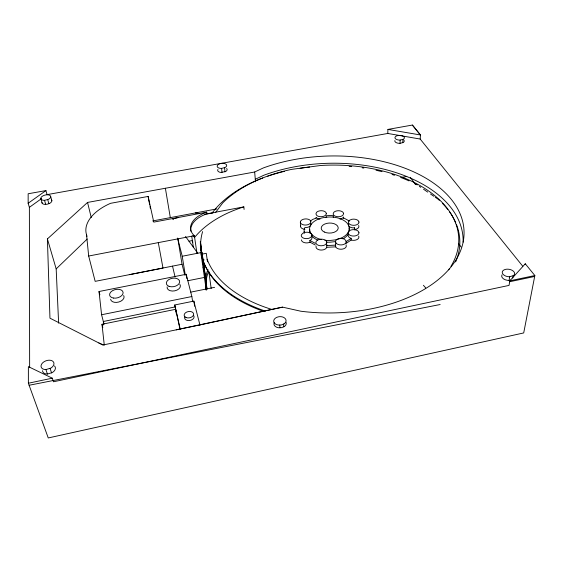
<?xml version="1.0" encoding="UTF-8"?>
<svg xmlns="http://www.w3.org/2000/svg" width="563" height="563" viewBox="0 0 563 563"><rect width="100%" height="100%" fill="white"/><g stroke="black" fill="none" stroke-linecap="round" stroke-linejoin="round"><path stroke-width="0.84" d="M29.642 367.569L29.375 207.339L28.15 203.257L28.157 193.763L45.927 190.59L47.06 194.629L387.773 133.452L420.181 139.047L522.788 266.285M28.375 383.227L28.375 366.633L52.296 378.181L53.492 381.77L509.043 285.406L509.825 280.81L525.279 263.773L534.85 275.539L523.703 332.937L48.249 437.951L28.375 383.227L52.296 378.181M345.745 243.652L351.15 240.021L351.087 238.29A5.398 3.216 0.2 0 1 348.237 234.757M348.574 225.742A5.299 3.104 0 0 0 353.93 227.874L354.5 227.811L354.486 229.514L355.274 229.422A5.292 3.111 0.1 0 0 358.786 227.086L358.877 226.277A5.292 3.111 0.1 0 0 358.61 225.481M207.972 269.374C205.404 275.933 204.791 283.027 206.114 289.938M387.773 133.452L387.928 129.42L412.376 125.049L420.462 134.972L420.181 139.047M394.881 140.56A4.708 2.351 0.8 0 0 398.78 143.305L400.011 143.333L400.138 140.074L403.361 139.244A4.722 2.343 0.8 0 0 402.644 135.943L401.595 135.613A4.722 2.343 0.8 0 0 397.999 135.528L396.922 135.81A4.722 2.343 0.8 0 0 395.092 138.238A4.722 2.343 0.8 0 0 398.935 140.046L400.173 140.074M402.742 142.713L402.911 139.455M343.493 218.416L343.585 217.754A5.194 3.012 -0.8 0 0 343.339 216.987M316.139 246.066A5.426 3.308 -1.4 0 0 320.157 250A5.426 3.308 -1.4 0 0 326.695 247.431L326.8 244.856A5.433 3.301 -1.4 0 0 326.568 244.011M501.985 274.864A6.221 3.723 8.7 0 0 507.488 280.332L509.1 280.416L509.67 276.75L513.653 275.504A6.242 3.716 8.6 0 0 511.816 270.149L510.367 269.586A6.242 3.716 8.6 0 0 505.658 269.353L504.328 269.768A6.242 3.716 8.6 0 0 502.604 273.632A6.242 3.716 8.6 0 0 508.1 276.672L509.719 276.757M512.745 278.023L513.125 275.828M525.117 264.631L525.279 263.773M316.026 218.092L316.174 217.311M304.182 231.337L304.28 233.026M336.005 242.836L335.471 244.37L335.731 246.939A5.447 3.308 -0.4 0 0 341.185 249.226A5.447 3.308 -0.4 0 0 346.252 246.594L346.104 244.884M348.807 223.497L348.427 224.137A5.299 3.104 0 0 0 348.321 224.947M215.552 212.532L222.638 203.011A127.337 76.251 -1 0 1 291.845 169.336L320.6 165.494A127.337 76.251 -1 0 1 450.914 266.383M58.622 323.162L56.173 268.896L87.202 239.036M282.563 307.138L200.344 324.844L102.895 345.02L49.959 318.172L47.398 238.923L87.547 202.434L254.673 171.996L263.287 167.957A132.657 78.489 -1.1 0 1 462.512 220.858A132.657 78.489 -1.1 0 1 300.755 311.212L282.563 307.138L176.212 329.841M351.164 238.311L345.745 241.935M29.375 207.339L41.402 198.697M28.15 203.257L45.927 190.59M310.347 221.041L312.704 219.429L316.737 217.888A5.18 2.998 -1.7 0 0 319.953 219.183M315.322 245.039L309.96 242.167L309.903 240.464L311.416 239.423L312.085 237.783A5.356 3.216 -2.3 0 0 311.874 236.96M309.96 242.167L309.544 242.379A5.341 3.223 -2.3 0 1 304.182 242.562A5.341 3.223 -2.3 0 1 301.458 239.852M255.278 179.287L263.836 175.234A131.643 78.89 -1 0 1 397.506 173.108A131.643 78.89 -1 0 1 463.117 242.16M178.633 217.438L172.785 218.923L172.693 218.557M335.689 245.13L326.688 245.574M335.71 246.847L326.716 247.291M509.67 281.732L534.674 276.461M509.825 280.81L534.85 275.539M180.054 329.439L174.769 304.97L193.841 301.106L199.978 325.147M175.698 306.807L103.332 321.501L103.719 324.964M104.282 345.133L101.994 324.281L175.543 309.319M190.836 292.12L214.63 287.334M103.979 323.978L101.586 314.752L191.849 296.539L192.659 301.62M187.915 280.719L205.256 277.27M203.025 267.657L203.862 267.495M101.586 314.752L99.018 291.514L186.198 274.28L191.849 296.539M184.791 275.166L182.046 264.244L129.279 274.674M196.987 253.477L194.362 235.714L158.294 242.618L162.988 268.072L95.168 281.352L88.672 256.024L86.547 234.715A47.222 26.531 -10.7 0 1 110.58 203.313L148.118 196.445L153.776 222.104L206.734 212.167L206.952 213.82A26.89 15.694 -6.9 0 0 192.152 224.51L191.216 226.755A26.89 15.694 -6.9 0 0 190.948 231.266M29.114 385.261L440.16 304.527M177.591 238.043L182.229 256.249L201.716 252.456L200.435 247.27L200.344 241.386L201.441 249.092M188.985 241.231L192.384 240.577L192.849 242.245M88.672 256.024L158.294 242.618M152.672 220.935L216.769 208.922M204.369 214.306L243.842 206.888L244.089 209.436M207.17 213.975L213.201 212.835M400.736 177.591L406.753 176.458M45.941 369.567L50.874 368.082A6.707 4.356 -19.6 0 0 53.042 361.46L51.986 360.756A6.707 4.356 -19.6 0 0 47.391 360.404L45.73 360.904A6.707 4.356 -19.6 0 0 41.064 365.633A6.707 4.356 -19.6 0 0 44.357 369.441L45.941 369.567L47.398 374.036L52.352 372.558A6.672 4.363 -19.8 0 0 54.498 365.929M509.1 280.416L510.634 280.24M335.365 241.604L330.157 242.189A19.839 11.76 -1.1 0 1 326.631 242.125M217.93 169.442A4.757 2.512 -6.1 0 0 220.851 172.433L225.524 171.588A4.757 2.512 -6.1 0 0 226.65 168.485M44.554 200.337L48.319 199.393A5.06 2.583 -13.2 0 0 50.001 195.481L49.192 195.079A5.06 2.583 -13.2 0 0 45.68 194.946L44.4 195.27A5.06 2.583 -13.2 0 0 40.832 198.113A5.06 2.583 -13.2 0 0 43.344 200.287L44.554 200.337L45.673 204.411M400.011 143.333L403.192 142.502A4.708 2.351 0.8 0 0 403.91 140.187M221.604 168.393L225.073 167.514A4.778 2.505 -6.1 0 0 225.524 163.932L224.595 163.573A4.778 2.505 -6.1 0 0 221.041 163.467L219.873 163.763A4.778 2.505 -6.1 0 0 217.198 166.381A4.778 2.505 -6.1 0 0 220.386 168.358L221.604 168.393L222.033 172.468M304.914 229.247L304.47 229.225A5.222 3.075 -2.4 0 1 300.712 225.573M47.447 374.043L45.87 373.916A6.672 4.363 -19.8 0 1 42.549 370.679M195.305 212.948L199.45 213.532M387.928 129.42L420.462 134.972M351.15 240.021L352.41 240.288A5.384 3.216 0.2 0 0 358.786 237.776L358.877 236.939A5.384 3.216 0.2 0 0 358.603 236.115M98.828 342.958L103.318 344.929M315.266 243.329L309.903 240.464M419.344 186.36L420.744 187.317M423.545 189.231L427.739 192.103M430.47 193.975L433.883 196.311M435.248 197.247L437.979 199.112A129.638 77.919 -1.1 0 1 439.33 200.337M349.44 221.083L343.022 217.592A5.201 3.012 -0.8 0 1 339.961 219.127M423.418 285.286L425.727 287.939M412.376 125.049L420.455 135.043M172.834 218.528L173.207 219.676M185.494 236.446L197.782 253.223M410.364 177.394L415.543 184.502M458.493 243.448L461.083 247.002M50.093 368.469L51.578 372.945M47.398 238.923L56.173 268.896M201.146 254.532L202.638 259.677L206.86 289.227M40.796 198.45L42.155 203.173M47.728 199.633L48.875 203.707M50.719 196.663L51.845 200.731M101.994 324.281L102.825 327.448M99.018 291.514L99.862 294.815M86.547 234.715L86.962 236.383M87.547 202.434L91.241 217.529M206.614 289.34L206.009 282.45L206.776 277.095A68.876 44.174 -4.1 0 1 208.521 271.845M172.524 266.109L175.072 276.954M174.769 304.97L180.216 329.235M148.118 196.445L149.695 204.89M150.004 206.579L150.321 208.268M175.698 310.171L176.31 313.591M354.5 227.811L354.88 229.957M165.381 188.26L170.322 217.628M177.873 238.874L182.046 264.244M186.198 274.28L186.895 278.608M182.229 256.249L185.29 275.061M193.841 301.106L194.657 306.265M191.737 236.249L193.405 247.586M207.487 261.823L206.269 253.308L201.955 254.152L200.681 248.959L200.583 243.061L202.638 259.677A131.643 78.89 -1 0 0 265.349 311.093M200.864 252.625L206.248 290.058M201.976 252.344L202.216 254.04M202.462 255.736L206.037 280.853M202.3 255.116L206.1 281.796M201.716 252.456L206.924 288.967M208.796 271.289L211.174 288.495M205.601 277.77L206.973 288.777M224.553 167.732L225.003 171.806M304.358 232.906L304.069 229.76L304.843 227.551L305.765 227.593A5.236 3.075 -2.4 0 0 310.776 225.123L310.931 224.32A5.236 3.075 -2.4 0 0 310.727 223.532M254.673 171.996L255.489 181.835M279.769 325.125L279.959 327.842M283.59 324.112L283.766 326.836M300.361 222.146L300.543 226.375M51.648 200.083A5.039 2.597 -13.3 0 1 49.467 203.468L47.003 204.27L44.505 204.362A5.039 2.597 -13.3 0 1 41.965 202.518M286.053 322.332A6.172 4.23 -3.8 0 1 284.414 326.477L281.62 327.659L278.411 327.743A6.172 4.23 -3.8 0 1 274.167 322.641M457.395 257.27A129.638 77.919 -1.1 0 1 455.636 261.922M264.476 311.663A129.638 77.919 -1.1 0 1 202.603 231.59M212.195 212.913A129.638 77.919 -1.1 0 1 262.787 177.971M267.714 176.198A129.638 77.919 -1.1 0 1 284.449 171.356M300.1 168.281A129.638 77.919 -1.1 0 1 309.65 167.021M349.102 166.395A129.638 77.919 -1.1 0 1 351.734 166.613M362.129 167.809A129.638 77.919 -1.1 0 1 363.832 168.055M376.035 170.272A129.638 77.919 -1.1 0 1 382.045 171.666M392.01 174.474A129.638 77.919 -1.1 0 1 394.501 175.276M401.074 177.612A129.638 77.919 -1.1 0 1 409.02 180.899M414.333 183.418A129.638 77.919 -1.1 0 1 417.246 184.924M442.56 203.496A129.638 77.919 -1.1 0 1 447.796 209.499M449.351 211.575A129.638 77.919 -1.1 0 1 455.798 222.885M456.466 224.524A129.638 77.919 -1.1 0 1 457.67 256.404M179.857 284.343A6.721 4.251 -10.2 0 1 174.699 290.853A6.721 4.251 -10.2 0 1 167.141 286.877M123.677 295.54A6.862 4.286 -13.5 0 1 118.814 302.007A6.862 4.286 -13.5 0 1 110.629 299.27M193.679 315.59A4.8 3.195 -10 0 1 189.471 320.544A4.8 3.195 -10 0 1 184.896 316.603M333.416 217.212A5.201 3.012 -0.8 0 1 333.183 216.438L333.303 215.706L330.72 215.467L326.251 215.742L326.202 216.825A5.18 2.998 -1.7 0 1 325.724 217.571M324.872 240.232A19.874 11.746 -1.2 0 0 330.136 240.471L335.351 239.88A19.874 11.746 -1.2 0 0 349.039 226.502A19.874 11.746 -1.2 0 0 328.693 217.008L323.676 217.571A19.874 11.746 -1.2 0 0 309.608 228.318A19.874 11.746 -1.2 0 0 321.522 239.62M348.187 234.117A19.839 11.76 -1.1 0 1 342.937 238.909M317.757 240.091A19.839 11.76 -1.1 0 1 311.283 235.369M310.086 233.188A19.839 11.76 -1.1 0 1 309.763 229.366M348.969 228.008A19.839 11.76 -1.1 0 1 349.257 231.076M243.842 206.888A102.691 63.992 -3.4 0 0 194.615 237.396A26.89 15.694 -6.9 0 1 192.863 235.496M194.362 235.714A26.933 15.68 -6.9 0 1 190.97 225.087L191.906 222.849A26.933 15.68 -6.9 0 1 206.734 212.167M203.074 260.908A99.658 64.991 -3.3 0 1 204.102 259.839M449.591 268.445A127.337 76.251 -1 0 1 448.655 269.818M272.654 309.671A127.337 76.251 -1 0 1 207.128 259.24M358.934 232.646L358.842 233.483A5.412 3.209 0.1 0 1 352.445 235.988L351.101 235.707A5.412 3.209 0.1 0 1 348.244 232.181L348.708 231.393A5.412 3.209 0.1 0 1 354.62 229.704A5.412 3.209 0.1 0 1 358.934 232.646M358.941 222.019L358.849 222.821A5.313 3.097 0 0 1 355.323 225.158L353.951 225.313A5.313 3.097 0 0 1 348.434 221.583L349.672 220.154L351.959 219.274A5.313 3.097 0 0 1 358.941 222.019M346.372 241.421L346.259 242.28A5.468 3.301 -0.4 0 1 341.171 244.912A5.468 3.301 -0.4 0 1 335.696 242.632L335.449 241.787L336.062 240.119A5.468 3.301 -0.4 0 1 344.57 239.155L346.372 241.421M343.578 213.532L343.015 215.052A5.215 3.005 -0.8 0 1 337.244 216.678A5.215 3.005 -0.8 0 1 333.155 213.905L333.753 212.385A5.215 3.005 -0.8 0 1 339.489 210.787A5.215 3.005 -0.8 0 1 343.578 213.532M326.758 242.273L326.617 243.132A5.447 3.294 -1.5 0 1 320.051 245.7A5.447 3.294 -1.5 0 1 316.019 241.78L316.533 240.971A5.447 3.294 -1.5 0 1 322.571 239.24A5.447 3.294 -1.5 0 1 326.758 242.273M326.294 213.511L326.16 214.292A5.194 2.991 -1.7 0 1 321.923 216.656A5.194 2.991 -1.7 0 1 316.666 215.362L315.913 213.884L316.547 212.371A5.194 2.991 -1.7 0 1 321.635 210.724A5.194 2.991 -1.7 0 1 326.068 212.744L326.294 213.511M312.001 235.221L311.332 236.854L309.397 238.107A5.37 3.209 -2.3 0 1 303.422 238.072A5.37 3.209 -2.3 0 1 301.444 234.75L302.803 233.272L305.181 232.364A5.37 3.209 -2.3 0 1 312.001 235.221M310.846 221.78L310.692 222.582A5.25 3.068 -2.4 0 1 305.667 225.045L304.301 224.989A5.25 3.068 -2.4 0 1 300.529 221.343L301.043 220.59A5.25 3.068 -2.4 0 1 308.158 219.225L309.249 219.669A5.25 3.068 -2.4 0 1 310.846 221.78M284.238 323.76L281.43 324.935L278.213 325.02A6.186 4.223 -3.8 0 1 273.759 321.6A6.186 4.223 -3.8 0 1 276.89 317.307L278.382 316.842A6.186 4.223 -3.8 0 1 283.041 317.138L284.308 317.771A6.186 4.223 -3.8 0 1 284.238 323.76M186.121 317.574A4.814 3.195 -10 0 0 193.651 314.548A4.814 3.195 -10 0 0 186.93 311.951A4.814 3.195 -10 0 0 186.121 317.574M169.027 286.328A6.749 4.244 -10.1 0 0 179.646 282.232A6.749 4.244 -10.1 0 0 170.329 278.819A6.749 4.244 -10.1 0 0 169.027 286.328M113.515 298.073A6.89 4.279 -13.4 0 0 123.093 292.345A6.89 4.279 -13.4 0 0 112.431 290.726A6.89 4.279 -13.4 0 0 113.515 298.073M324.344 232.026A8.508 5.025 -1.1 0 0 338.117 228.74A8.508 5.025 -1.1 0 0 326.681 223.398A8.508 5.025 -1.1 0 0 324.344 232.026"/></g></svg>
